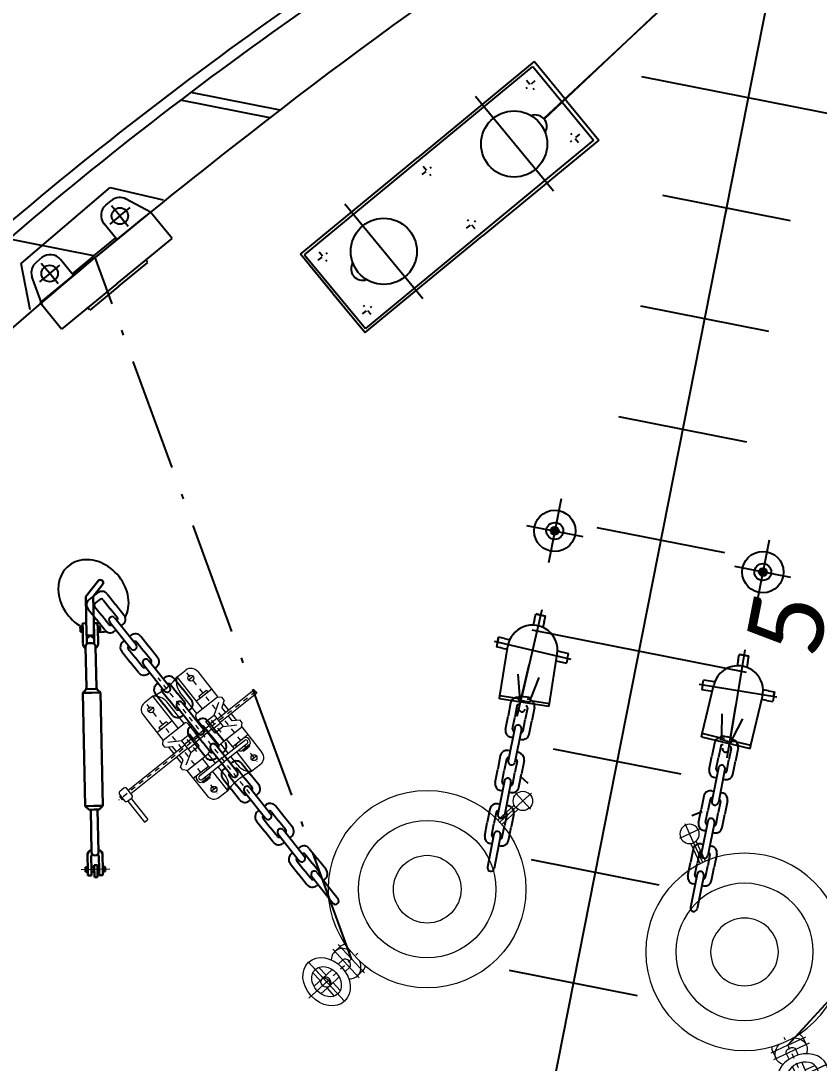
# Model space of a CAD drawing. Header units: metres. Extents: x 267365 to 277461, y 2088854 to 2108025.
# Drawn here: x 273041.71 to 273057.29, y 2096313.96 to 2096334.3 of the extents above; entities that cross this region are included whole.
import ezdxf

# ---------------------------------------------------------------- set-up
doc = ezdxf.new("R2010")
doc.units = ezdxf.units.M
for name, pattern in [('ACAD_ISO10W100', [18, 12, -3, 0, -3]), ('CENTER2', [28.575, 19.05, -3.175, 3.175, -3.175]), ('DASHEDX2', [38.1, 25.4, -12.7])]:
    doc.linetypes.add(name, pattern=pattern)
doc.layers.add('BOAT', color=30, linetype='Continuous')
doc.layers.add('line 2', color=210, linetype='Continuous')
doc.layers.add('line 1', color=250, linetype='Continuous', lineweight=0)
doc.layers.add('line 3', color=250, linetype='Continuous', lineweight=0)
doc.styles.get("Standard").update_dxf_attribs({"font": 'calibri.ttf'})

# ---------------------------------------------------------------- blocks, each defined once
blk = doc.blocks.new('4sh')
at = {"layer": 'line 3', "color": 0, "ltscale": 0.1}
for p, q in [((166654.7, 154705.3), (166424.5, 154541.8)), ((166538.9, 154623), (166464, 154728.5)), ((166707.2, 154569.2), (166537.4, 154448.7)), ((166642.8, 154476.8), (166728.2, 154537.5)), ((166642.8, 154476.8), (166560.6, 154418.4)), ((167408.4, 153500.4), (167360.4, 153466.3)), ((167360.4, 153466.3), (167312.5, 153432.3))]:
    blk.add_line(p, q, dxfattribs=at)
at = {"layer": 'line 3', "color": 0}
for p, q in [((166539.6, 154623.6), (166654.7, 154705.3)), ((166517.5, 154607.9), (166479.2, 154661.8)), ((166561.8, 154639.2), (166523.4, 154693.2)), ((166549.4, 154656.7), (166595.7, 154689.6)), ((166559.1, 154643), (166600, 154585.3)), ((166574.1, 154621.8), (166620.4, 154654.8)), ((166505.2, 154625.3), (166458.8, 154592.4)), ((166529.9, 154590.4), (166483.5, 154557.5)), ((166514.9, 154611.6), (166555.9, 154553.9)), ((166624.9, 154550.2), (166643.5, 154524)), ((166715.4, 154528.4), (166693.4, 154559.4)), ((166580.8, 154518.9), (166599.4, 154492.6)), ((166550, 154457.6), (166549.3, 154457.1)), ((166571.7, 154426.3), (166549.7, 154457.4)), ((167251.3, 153593.9), (167319.7, 153497.6)), ((167263.7, 153602.5), (167360.4, 153466.3)), ((167275.9, 153611.4), (167344.3, 153515.1)), ((167396.2, 153416), (167360.4, 153466.3))]:
    blk.add_line(p, q, dxfattribs=at)
at = {"layer": 'line 3', "color": 0, "linetype": 'CENTER2', "ltscale": 0.1}
blk.add_line((166534.2, 154629.7), (166669.5, 154439.2), dxfattribs=at)
at = {"layer": 'line 3', "color": 0}
for centre, radius in [((166959.7, 154030.5), 525), ((166959.7, 154030.5), 365), ((166959.7, 154030.5), 180), ((167360.4, 153466.3), 51.4)]:
    blk.add_circle(centre, radius, dxfattribs=at)
for centre, major_axis in [((166539.6, 154623.6), (115.1, 81.7)), ((166539.6, 154623.6), (71.9, 51.1)), ((166534.9, 154630.2), (22.1, 15.7))]:
    blk.add_ellipse(centre, major_axis=major_axis, ratio=0.7881, dxfattribs=at)
for centre, major_axis, start_param, end_param in [((166539.6, 154623.6), (22.1, 15.7), 3.137104, 6.287674), ((166621.4, 154508.4), (71.9, 51.1), 5.180827, 6.967664), ((166621.4, 154508.4), (71.9, 51.1), 2.457114, 4.24037), ((166621.4, 154508.4), (22.1, 15.7), 3.141593, 6.283185), ((166643.5, 154477.3), (71.9, 51.1), 5.857645, 6.283185), ((166643.5, 154477.3), (71.9, 51.1), 3.078478, 3.56318)]:
    blk.add_ellipse(centre, major_axis=major_axis, ratio=0.7881, start_param=start_param, end_param=end_param, dxfattribs=at)
blk = doc.blocks.new('1sh')
at = {"layer": 'line 1', "color": 0, "lineweight": 30}
for p, q in [((241031.9, 69520.7), (241200.2, 69642.3)), ((241200.2, 69642.3), (241308.1, 69634.7)), ((241029.8, 69559.1), (241040, 69566.4)), ((241050.1, 69573.7), (241040, 69566.4)), ((241047.1, 69556.5), (241072.9, 69575.2)), ((241057.2, 69563.8), (241050.1, 69573.7)), ((241055.4, 69488.2), (241223.7, 69609.7)), ((241072.9, 69575.2), (241084.7, 69558.8)), ((241305.8, 69604.6), (241223.7, 69609.7)), ((241047.1, 69556.5), (240987, 69513.1)), ((241058.9, 69540.2), (241004.9, 69501.2)), ((241043.5, 69504.6), (241017.7, 69511)), ((241082.4, 69507.7), (241028.4, 69468.7)), ((241037, 69549.2), (241029.8, 69559.1)), ((241055.4, 69488.2), (241031.9, 69520.7)), ((241108.2, 69526.3), (241082.4, 69507.7)), ((241094.2, 69491.3), (241120, 69510)), ((241120, 69510), (241108.2, 69526.3)), ((240803.6, 69364), (240980.1, 69491.4)), ((241094.2, 69491.3), (241034, 69447.9)), ((241043.5, 69504.6), (241041.4, 69478.1)), ((241084.3, 69484.2), (241091.5, 69474.4)), ((241091.5, 69474.4), (241101.5, 69481.8)), ((241111.6, 69489.2), (241101.5, 69481.8)), ((241104.4, 69499), (241111.6, 69489.2)), ((240834.8, 69320.8), (241011.3, 69448.2)), ((240769.3, 69364.2), (240281.2, 69011.8)), ((240789.9, 69360.8), (240769.3, 69364.2)), ((240769.3, 69364.2), (240796.7, 69326.2)), ((240829.5, 69315.2), (240796.5, 69360.9)), ((240824.2, 69288.1), (240336.1, 68935.7)), ((240824.2, 69288.1), (240796.7, 69326.2)), ((240827.5, 69308.8), (240824.2, 69288.1)), ((240276.8, 68983.6), (240281.2, 69011.8)), ((240281.2, 69011.8), (240308.7, 68973.8)), ((240281.9, 68976.4), (240098.9, 68845.2)), ((240276.8, 68983.6), (240292.4, 68962)), ((240308, 68940.4), (240292.4, 68962)), ((240336.1, 68935.7), (240308.7, 68973.8)), ((240302.9, 68947.6), (240121.2, 68814.5)), ((240308, 68940.4), (240336.1, 68935.7)), ((240011.3, 68808.6), (240071.4, 68852)), ((240011.3, 68808.6), (239985.4, 68789.9)), ((239985.4, 68789.9), (239997.2, 68773.6)), ((239994, 68811.1), (240004.1, 68818.5)), ((240001.1, 68801.3), (239994, 68811.1)), ((239997.2, 68773.6), (240023.1, 68792.3)), ((240049.6, 68793.2), (239997.7, 68755.9)), ((240014.3, 68825.8), (240004.1, 68818.5)), ((240012.9, 68784.9), (240021.5, 68773)), ((240021.4, 68815.9), (240014.3, 68825.8)), ((240023.1, 68792.3), (240077, 68831.2)), ((240033.2, 68799.6), (240041.8, 68787.6)), ((240046.5, 68759.7), (240100.5, 68798.7)), ((240059.5, 68779.5), (240049.6, 68793.2)), ((240058.3, 68743.4), (240118.4, 68786.8)), ((240007.7, 68742.1), (239997.7, 68755.9)), ((240059.5, 68779.5), (240007.7, 68742.1)), ((240020.7, 68741.1), (240046.5, 68759.7)), ((240031.5, 68759.3), (240036.4, 68752.4)), ((240051.7, 68773.9), (240056.7, 68767.1)), ((240075.6, 68740.9), (240065.5, 68733.5)), ((240068.5, 68750.7), (240075.6, 68740.9))]:
    blk.add_line(p, q, dxfattribs=at)
for centre, radius, start, end in [((241304.1, 69619.9), 15.4, 276.3555, 74.9072), ((241001.2, 69488.7), 28.2, 121.2653, 185.5102), ((240990.8, 69476.6), 18.3, 35.8317, 125.8317), ((241016.8, 69485.1), 20.1, 126.5572, 156.335), ((241000.5, 69463), 18.3, 305.8317, 35.8317), ((241016.6, 69485), 20.1, 276.0539, 305.8317), ((241015.5, 69469.2), 28.2, 246.8787, 311.1236), ((240792.9, 69378.9), 18.3, 260.6718, 305.8317), ((240845.6, 69305.9), 18.3, 125.8317, 170.9915), ((240089.9, 68830.8), 28.2, 49.0253, 131.1236), ((240108.8, 68830.5), 17.7, 123.8854, 219.9851), ((240088.8, 68815), 20.1, 82.0458, 125.8317), ((240110.2, 68828.4), 17.7, 211.8742, 307.9738), ((240088.8, 68815), 20.1, 305.8317, 347.9452), ((240104.1, 68811.1), 28.2, 300.5397, 22.638)]:
    blk.add_arc(centre, radius, start, end, dxfattribs=at)
at = {"layer": 'line 2', "color": 0, "lineweight": 30}
blk.add_line((241005.6, 69487.3), (241015.4, 69473.8), dxfattribs=at)
blk = doc.blocks.new('3sh')
at = {"color": 0, "lineweight": 15}
blk.add_line((240079.6, 68713.9), (239990.5, 68837.3), dxfattribs=at)
at = {"color": 0, "lineweight": 30}
for p, q in [((240032.5, 68724.8), (240020.7, 68741.1)), ((240058.3, 68743.4), (240032.5, 68724.8)), ((240048.2, 68736.1), (240055.3, 68726.2)), ((240055.3, 68726.2), (240065.5, 68733.5))]:
    blk.add_line(p, q, dxfattribs=at)
at = {"color": 0, "linetype": 'ByBlock'}
blk.add_blockref('1sh', (0, 0), dxfattribs=at)
blk.add_blockref('1sh', (0, 0), dxfattribs=at)
blk = doc.blocks.new('2sh')
at = {"layer": 'line 3', "color": 0}
for p, q in [((241882.7, 68492.8), (241861.2, 68509.4)), ((241821.3, 68456), (241733.2, 68341.8)), ((241845.2, 68507.3), (241818.4, 68472.6)), ((241820.1, 68485.1), (241834.1, 68503.2)), ((241820.1, 68485.1), (241825.1, 68481.3)), ((241820.5, 68456.6), (241841.9, 68440)), ((241834.1, 68503.2), (241839.1, 68499.4)), ((241858, 68442.1), (241884.7, 68476.8)), ((241878.6, 68468.8), (242184.2, 68233.1)), ((242285, 68487.3), (242179.4, 68350.4)), ((242262.2, 68288.3), (242394.9, 68460.3)), ((242394.9, 68460.3), (242349.2, 68495.5)), ((241839.4, 68442), (241751.3, 68327.9)), ((241864.7, 68450.7), (242170.2, 68215)), ((241733.2, 68341.8), (241751.3, 68327.9)), ((242146.2, 68333), (242157.4, 68347.5)), ((242157.4, 68347.5), (242181.5, 68350.6)), ((242181.5, 68350.6), (242293.3, 68264.3)), ((242212.2, 68392.8), (242294.1, 68329.6)), ((242239.4, 68388.7), (242231.2, 68378.1)), ((242231.2, 68378.1), (242272.5, 68346.3)), ((242280.6, 68356.9), (242239.4, 68388.7)), ((242272.5, 68346.3), (242280.6, 68356.9)), ((242293, 68264.6), (242381.6, 68379.5)), ((242392.5, 68187.8), (242525.1, 68359.7)), ((242525.1, 68359.7), (242570.8, 68324.5)), ((242152.3, 68315.2), (242124.5, 68279.1)), ((242139.2, 68267.8), (242159.5, 68294.1)), ((242146.2, 68333), (242159.5, 68294.1)), ((242201.2, 68255.2), (242174.4, 68323.3)), ((242361.7, 68211.6), (242450.4, 68326.4)), ((242110.5, 68261.1), (242082.7, 68225)), ((242105, 68223.4), (242125.2, 68249.7)), ((242201.2, 68255.2), (242153.1, 68192.9)), ((242186.7, 68236.4), (242231.1, 68202.1)), ((242245.6, 68221), (242201.2, 68255.2)), ((242251, 68181.5), (242296.4, 68240.3)), ((242579.1, 68260.4), (242473.5, 68123.5)), ((242055.5, 68189.8), (241949.9, 68052.9)), ((242052.7, 68211.8), (242063.9, 68226.3)), ((242055.8, 68187.8), (242052.7, 68211.8)), ((242055.8, 68187.8), (242167.7, 68101.5)), ((242063.9, 68226.3), (242105, 68223.4)), ((242063.9, 68226.3), (242063.9, 68226.3)), ((242153.1, 68192.9), (242080.5, 68201.5)), ((242153.1, 68192.9), (242197.5, 68158.6)), ((242167.7, 68211.7), (242212, 68177.5)), ((242197.5, 68158.6), (242245.6, 68221)), ((242214.6, 68180.7), (242257.5, 68147.6)), ((242228.5, 68198.8), (242271.5, 68165.7)), ((242291.9, 68149.9), (242337.3, 68208.7)), ((242473.2, 68125.5), (242361.4, 68211.8)), ((242506.2, 68165.9), (242424.3, 68229.1)), ((242445.9, 68212.4), (242454.1, 68223)), ((242487.2, 68180.6), (242445.9, 68212.4)), ((242454.1, 68223), (242495.3, 68191.2)), ((242495.3, 68191.2), (242487.2, 68180.6)), ((242013.6, 68118.1), (242020.7, 68127.4)), ((242022.8, 68147.4), (242104.7, 68084.2)), ((242044.7, 68130.5), (242081.3, 68102.2)), ((242097.6, 68075.1), (242136.5, 68125.5)), ((242191.7, 68104.6), (242237.1, 68163.4)), ((242232.6, 68073), (242278, 68131.8)), ((242300.5, 68114.5), (242257.5, 68147.6)), ((242314.4, 68132.6), (242271.5, 68165.7)), ((242283.4, 68092.4), (242331.5, 68154.7)), ((242361.4, 68101.6), (242317, 68135.8)), ((242375.9, 68120.4), (242327.8, 68058.1)), ((242331.5, 68154.7), (242375.9, 68120.4)), ((242375.9, 68120.4), (242448.5, 68111.8)), ((242476.3, 68101.5), (242473.2, 68125.5)), ((242012.7, 68087.9), (242017.2, 68093.7)), ((242047.2, 68061.3), (242012.7, 68087.9)), ((242053.3, 68065.8), (242016.7, 68094.1)), ((242017.2, 68093.7), (242051.7, 68067.1)), ((242026, 68115.9), (242026, 68115.9)), ((242028.1, 68099.9), (242148.8, 68006.7)), ((242162.8, 68024.8), (242042, 68118)), ((242051.7, 68067.1), (242047.2, 68061.3)), ((242128.4, 68051.3), (242167.3, 68101.7)), ((242327.8, 68058.1), (242283.4, 68092.4)), ((242342.3, 68076.9), (242297.9, 68111.2)), ((242542.5, 67927.7), (242344.9, 68080.2)), ((242556.5, 67945.8), (242358.8, 68098.3)), ((242403.8, 68063.6), (242424.1, 68089.9)), ((242446.4, 68088.3), (242418.5, 68052.2)), ((242465.1, 68087), (242424.1, 68089.9)), ((242465.1, 68087), (242476.3, 68101.5)), ((242003.9, 67953.6), (242083.7, 68057)), ((242078.7, 67986.9), (242114.4, 68033.2)), ((242162.8, 68024.8), (242283.5, 67931.6)), ((242197.2, 67998.3), (242236.1, 68048.7)), ((242227.9, 67974.5), (242266.8, 68025)), ((242347.5, 67962.7), (242235.7, 68049)), ((242327.8, 68058.1), (242354.6, 67990)), ((242369.5, 68019.2), (242389.8, 68045.5)), ((242382.8, 67980.3), (242369.5, 68019.2)), ((242404.6, 68034.2), (242376.7, 67998.1)), ((241958.2, 67988.8), (242003.9, 67953.6)), ((242134.2, 67853), (242214, 67956.4)), ((242147.4, 67933.8), (242183.2, 67980.2)), ((242269.6, 67913.5), (242148.8, 68006.7)), ((242316.9, 67920.5), (242235, 67983.7)), ((242349.6, 67962.9), (242244, 67826)), ((242294.9, 67937.4), (242258.3, 67965.7)), ((242347.5, 67962.7), (242371.6, 67965.8)), ((242371.6, 67965.8), (242382.8, 67980.3)), ((242382.8, 67980.3), (242382.8, 67980.3)), ((242231.9, 67928), (242227.4, 67922.3)), ((242227.4, 67922.3), (242261.9, 67895.7)), ((242230.3, 67929.3), (242266.9, 67901.1)), ((242266.4, 67901.4), (242231.9, 67928)), ((242261.9, 67895.7), (242266.4, 67901.4)), ((242285.6, 67915.6), (242285.6, 67915.6)), ((242290.9, 67904.2), (242298, 67913.4)), ((242542.5, 67927.7), (242556.5, 67945.8)), ((242549.5, 67936.7), (242542.5, 67927.7)), ((242179.9, 67817.8), (242134.2, 67853))]:
    blk.add_line(p, q, dxfattribs=at)
at = {"layer": 'line 3', "color": 0, "linetype": 'CENTER2', "ltscale": 0.2}
for p, q in [((242549.5, 67936.7), (241813.7, 68504.5)), ((242344.2, 68481.9), (241976.8, 68005.7)), ((242558.9, 68316.2), (242191.5, 67840.1))]:
    blk.add_line(p, q, dxfattribs=at)
at = {"layer": 'line 3', "color": 0, "linetype": 'CENTER2'}
for p, q in [((242016.7, 67835.5), (242496.6, 68457.4)), ((242165.8, 68163.3), (242231.9, 68249)), ((242296, 68062.8), (242362.2, 68148.5))]:
    blk.add_line(p, q, dxfattribs=at)
at = {"layer": 'line 3', "color": 0, "ltscale": 0.2}
for p, q in [((242336.8, 68441.8), (242307.3, 68464.6)), ((242522, 68298.9), (242551.5, 68276.1)), ((242007, 68014.4), (241977.5, 68037.2)), ((242192.2, 67871.5), (242221.7, 67848.7))]:
    blk.add_line(p, q, dxfattribs=at)
at = {"layer": 'line 3', "color": 0}
for centre in [(242322.1, 68453.2), (242536.8, 68287.5), (241992.3, 68025.8), (242207, 67860.1)]:
    blk.add_circle(centre, 15.7, dxfattribs=at)
for centre, radius, start, end in [((241854.2, 68500.3), 11.4, 52.3462, 142.3462), ((241827.5, 68465.6), 11.4, 142.3462, 232.3462), ((241875.7, 68483.8), 11.4, 322.3462, 52.3462), ((242321.2, 68459.3), 45.7, 52.3462, 142.3462), ((242315.6, 68431.8), 84.2, 321.601, 19.7769), ((242659.9, 68669.1), 337.5, 218.2341, 232.3462), ((241848.9, 68449.1), 11.4, 232.3462, 322.3462), ((242659.9, 68669.1), 337.5, 232.3462, 246.4583), ((242517.7, 68275.9), 84.2, 84.9156, 143.0914), ((242542.9, 68288.3), 45.7, 322.3462, 52.3462), ((242282.9, 68250.8), 17.1, 322.3462, 52.3462), ((242350.9, 68198.3), 17.1, 52.3462, 142.3462), ((242034.3, 68116.9), 17.1, 52.3462, 142.3462), ((242035.1, 68108.9), 11.4, 52.3462, 142.3462), ((242027.2, 68107.7), 17.1, 142.3462, 232.3462), ((242035.1, 68108.9), 11.4, 142.3462, 232.3462), ((242063.8, 68079.4), 17.1, 232.3462, 303.2572), ((242070.9, 68088.6), 17.1, 341.4352, 52.3462), ((242178.1, 68115), 17.1, 232.3462, 322.3462), ((242246.2, 68062.5), 17.1, 142.3462, 232.3462), ((241986.1, 68025), 45.7, 142.3462, 232.3462), ((242011.3, 68037.4), 84.2, 264.9156, 323.0914), ((241869.1, 67644.2), 337.5, 52.3462, 66.4583), ((242247.8, 67952.1), 17.1, 52.3462, 123.2572), ((241869.1, 67644.2), 337.5, 38.2341, 52.3462), ((242213.4, 67881.5), 84.2, 141.601, 199.7769), ((242240.7, 67942.9), 17.1, 161.4352, 232.3462), ((242277.3, 67914.6), 17.1, 232.3462, 322.3462), ((242276.5, 67922.6), 11.4, 232.3462, 322.3462), ((242276.5, 67922.6), 11.4, 322.3462, 52.3462), ((242284.4, 67923.8), 17.1, 322.3462, 52.3462), ((242207.8, 67854), 45.7, 232.3462, 322.3462)]:
    blk.add_arc(centre, radius, start, end, dxfattribs=at)
blk = doc.blocks.new('8')
at = {"color": 0, "linetype": 'ACAD_ISO10W100', "ltscale": 50}
for p, q in [((95435.9, 21459.4), (95435.9, 24777.2)), ((92033.8, 19390.6), (95428.4, 21450.4)), ((92033.8, 17024.9), (95428.4, 14965.1))]:
    blk.add_line(p, q, dxfattribs=at)
at = {"color": 0}
for p, q in [((95088.4, 21735.6), (95320.6, 21830.8)), ((95320.6, 21830.8), (95809.7, 21445.4)), ((95298.2, 21672), (95244, 21716.6)), ((95253.6, 21617.8), (95298.2, 21672)), ((95298.2, 21672), (95342.7, 21726.2)), ((95298.2, 21672), (95352.4, 21627.4)), ((95670.9, 21365.3), (95616.7, 21409.9)), ((95670.9, 21365.3), (95715.5, 21419.5)), ((95809.7, 21445.4), (95799.4, 21156.6)), ((95670.9, 21365.3), (95626.3, 21311.1)), ((95670.9, 21365.3), (95725.1, 21320.7)), ((93587.6, 21125.8), (93541, 21070.9)), ((93646.5, 21123), (93638.4, 21129.9)), ((93682, 21092.8), (93646.5, 21123)), ((96337, 20683.4), (96337, 21167.6)), ((96388.5, 20638.4), (96388.5, 21121.7)), ((93494.4, 21016.1), (93541, 21070.9)), ((93608.2, 21094.4), (93568.5, 21047.6)), ((93623.2, 21095.6), (93650.6, 21072.3)), ((93682, 21092.8), (93673.9, 21099.7)), ((93528.7, 21000.9), (93568.5, 21047.6)), ((93572.4, 20963.8), (93612.1, 21010.5)), ((93651.8, 21057.3), (93612.1, 21010.5)), ((93686.2, 21042.1), (93639.5, 20987.2)), ((93541.6, 20999.6), (93425, 20862.4)), ((93569, 20976.3), (93452.5, 20839.1)), ((93506.6, 20958.5), (93498.5, 20965.3)), ((93592.9, 20932.4), (93639.5, 20987.2)), ((93401.1, 20906.4), (93354.5, 20851.5)), ((93460, 20903.6), (93451.9, 20910.5)), ((93534, 20935.1), (93542.2, 20928.2)), ((93307.9, 20796.6), (93354.5, 20851.5)), ((93421.7, 20874.9), (93381.9, 20828.2)), ((93495.5, 20873.4), (93487.4, 20880.3)), ((93342.2, 20781.4), (93381.9, 20828.2)), ((93385.8, 20744.3), (93425.6, 20791.1)), ((93465.3, 20837.9), (93425.6, 20791.1)), ((93499.6, 20822.6), (93453, 20767.8)), ((93355.1, 20780.1), (93238.5, 20643)), ((93382.5, 20756.8), (93265.9, 20619.7)), ((93320.1, 20739), (93312, 20745.9)), ((93406.4, 20712.9), (93453, 20767.8)), ((93214.6, 20686.9), (93168, 20632)), ((93273.5, 20684.1), (93265.4, 20691)), ((93347.5, 20715.7), (93355.6, 20708.8)), ((93121.4, 20577.2), (93168, 20632)), ((93235.2, 20655.5), (93195.4, 20608.7)), ((93309, 20653.9), (93300.9, 20660.8)), ((93155.7, 20562), (93195.4, 20608.7)), ((93199.3, 20524.9), (93239.1, 20571.6)), ((93278.8, 20618.4), (93239.1, 20571.6)), ((93313.1, 20603.2), (93266.5, 20548.3)), ((93168.6, 20560.7), (93052, 20423.5)), ((93196, 20537.4), (93079.4, 20400.2)), ((93133.6, 20519.5), (93125.5, 20526.4)), ((93219.9, 20493.5), (93266.5, 20548.3)), ((93028.1, 20467.5), (92981.5, 20412.6)), ((93087, 20464.7), (93078.9, 20471.6)), ((93161, 20496.2), (93169.1, 20489.3)), ((92934.9, 20357.7), (92981.5, 20412.6)), ((93048.7, 20436), (93008.9, 20389.3)), ((93092.3, 20398.9), (93052.6, 20352.2)), ((93122.5, 20434.5), (93114.4, 20441.4)), ((92969.2, 20342.5), (93008.9, 20389.3)), ((93012.8, 20305.4), (93052.6, 20352.2)), ((93126.6, 20383.7), (93080, 20328.9)), ((95659, 20361.8), (95337, 19968.7)), ((95486.9, 20174.3), (95658.4, 20383.6)), ((95658.4, 20383.6), (96281.1, 19873.5)), ((95659, 20361.8), (96876.1, 19364.8)), ((92982.1, 20341.2), (92865.5, 20204.1)), ((93009.5, 20317.9), (92892.9, 20180.8)), ((92947.1, 20300.1), (92939, 20307)), ((93036.1, 20277.2), (93081.1, 20333.5)), ((95613.7, 20329), (95360.2, 20019.6)), ((92841.6, 20248), (92795, 20193.1)), ((92900.5, 20245.2), (92892.4, 20252.1)), ((92974.5, 20276.8), (92982.6, 20269.9)), ((92748.4, 20138.3), (92795, 20193.1)), ((92862.2, 20216.6), (92822.4, 20169.8)), ((92905.8, 20179.5), (92866.1, 20132.7)), ((92936, 20215), (92927.9, 20221.9)), ((92795.6, 20121.8), (92679, 19984.6)), ((92782.7, 20123.1), (92822.4, 20169.8)), ((92826.3, 20086), (92866.1, 20132.7)), ((92940.1, 20164.3), (92893.5, 20109.4)), ((95486.9, 20174.3), (95315.5, 19965.1)), ((92823, 20098.5), (92706.4, 19961.3)), ((92760.6, 20080.6), (92752.5, 20087.5)), ((92846.9, 20054.6), (92893.5, 20109.4)), ((92655.1, 20028.6), (92608.5, 19973.7)), ((92714, 20025.8), (92705.9, 20032.7)), ((92788, 20057.3), (92796.1, 20050.4)), ((92561.9, 19918.8), (92608.5, 19973.7)), ((92675.7, 19997.1), (92635.9, 19950.4)), ((92719.3, 19960), (92679.6, 19913.3)), ((92749.5, 19995.6), (92741.4, 20002.5)), ((95315.5, 19965.1), (95938.2, 19454.9)), ((96554.1, 18971.7), (95337, 19968.7)), ((92609, 19902.3), (92492.5, 19765.2)), ((92596.2, 19903.6), (92635.9, 19950.4)), ((92639.8, 19866.5), (92679.6, 19913.3)), ((92707, 19890), (92753.6, 19944.8)), ((92636.5, 19879), (92519.9, 19741.9)), ((92574.1, 19861.2), (92566, 19868.1)), ((92660.4, 19835.1), (92707, 19890)), ((96903.8, 19363.3), (96281.1, 19873.5)), ((92468.6, 19809.1), (92422, 19754.2)), ((92527.5, 19806.3), (92519.3, 19813.2)), ((92601.5, 19837.9), (92609.6, 19831)), ((92375.3, 19699.4), (92422, 19754.2)), ((92489.1, 19777.7), (92449.4, 19730.9)), ((92532.8, 19740.6), (92493, 19693.8)), ((92563, 19776.1), (92554.9, 19783)), ((92422.5, 19682.9), (92306, 19545.7)), ((92409.7, 19684.2), (92449.4, 19730.9)), ((92453.3, 19647.1), (92493, 19693.8)), ((92567.1, 19725.4), (92520.5, 19670.5)), ((92450, 19659.6), (92333.4, 19522.4)), ((92387.6, 19641.7), (92379.5, 19648.6)), ((92473.9, 19615.7), (92520.5, 19670.5)), ((92415, 19618.4), (92423.1, 19611.5)), ((96561, 18944.8), (95938.2, 19454.9)), ((96876.1, 19364.8), (96554.1, 18971.7)), ((96732.4, 19154.1), (96903.8, 19363.3)), ((96613.7, 19251.4), (97952.9, 18297.7)), ((97951.9, 18291.2), (96616, 19254.3)), ((96777, 19243.9), (96653.1, 19092.7)), ((96732.4, 19154.1), (96561, 18944.8)), ((93810.9, 18924.7), (93812, 18957)), ((93864.2, 18955.2), (93812, 18957)), ((93838.1, 18956.1), (93864.2, 18955.2)), ((93810.9, 18924.7), (93809.9, 18896.4)), ((93863.1, 18922.9), (93862.1, 18894.6)), ((93863.1, 18922.9), (93864.2, 18955.2)), ((94476.3, 18924.3), (94476.3, 18619.4)), ((94476.3, 18924.3), (94476.3, 18619.4)), ((93543.6, 18886.9), (93560.3, 18887.5)), ((93554.1, 18620.9), (93543.6, 18886.9)), ((93560.3, 18887.5), (93826.3, 18898)), ((93564.4, 18784.9), (93560.3, 18887.5)), ((92814.2, 18822.8), (92886.2, 18823)), ((92958.2, 18823.2), (92886.2, 18823)), ((93102.2, 18823.5), (93174.2, 18823.7)), ((93246.2, 18823.9), (93174.2, 18823.7)), ((93390.2, 18824.3), (93462.2, 18824.5)), ((93534.2, 18824.7), (93462.2, 18824.5)), ((93690.4, 18815.9), (93579, 18785.5)), ((92832.3, 18776.2), (92652.3, 18775.7)), ((92832.4, 18740.2), (92652.4, 18739.7)), ((92778.3, 18776), (92778.3, 18786.7)), ((92778.4, 18740), (92778.5, 18729.4)), ((92825, 18786.8), (92886.3, 18787)), ((92947.7, 18787.1), (92886.3, 18787)), ((93120.3, 18777), (92940.3, 18776.5)), ((93120.4, 18741), (92940.4, 18740.5)), ((92994.3, 18776.6), (92994.3, 18787.3)), ((92994.5, 18730), (92994.4, 18740.6)), ((93066.3, 18776.8), (93066.3, 18787.5)), ((93066.4, 18740.8), (93066.5, 18730.2)), ((93113, 18787.6), (93174.3, 18787.7)), ((93235.7, 18787.9), (93174.3, 18787.7)), ((93408.3, 18777.7), (93228.3, 18777.2)), ((93408.4, 18741.7), (93228.4, 18741.2)), ((93282.3, 18777.4), (93282.3, 18788)), ((93282.5, 18730.8), (93282.4, 18741.4)), ((93354.3, 18777.6), (93354.3, 18788.2)), ((93354.4, 18741.6), (93354.5, 18730.9)), ((93401, 18788.3), (93462.3, 18788.5)), ((93523.7, 18788.7), (93462.3, 18788.5)), ((93470.6, 18777.4), (93752.5, 18767.7)), ((93556.4, 18784.6), (93579, 18785.5)), ((93557.6, 18754.2), (93556.4, 18784.6)), ((93557.6, 18754.2), (93558.8, 18723.8)), ((93570.3, 18778.2), (93570.3, 18788.8)), ((93570.5, 18731.5), (93570.4, 18742.2)), ((93579, 18785.5), (93580.2, 18755.1)), ((93581.4, 18724.7), (93580.2, 18755.1)), ((94051.3, 18757.5), (93831.6, 18765)), ((93937, 18788.6), (93937, 17626.9)), ((93992, 18733.5), (93961.1, 18734.5)), ((93993.8, 18785.6), (93962.9, 18786.7)), ((93993.8, 18785.6), (94023.6, 18784.6)), ((94022.7, 18758.5), (94021.8, 18732.4)), ((94021.8, 18732.4), (94022.7, 18758.5)), ((94023.6, 18784.6), (94022.7, 18758.5)), ((94022.7, 18758.5), (94023.6, 18784.6)), ((94649.7, 18771.8), (94302.9, 18771.8)), ((94649.7, 18771.8), (94302.9, 18771.8)), ((96937, 18788.6), (96937, 17626.9)), ((92814.6, 18693.5), (92886.6, 18693.7)), ((92825.1, 18729.5), (92886.5, 18729.7)), ((92947.8, 18729.9), (92886.5, 18729.7)), ((92958.6, 18693.9), (92886.6, 18693.7)), ((93102.6, 18694.3), (93174.6, 18694.5)), ((93113.1, 18730.3), (93174.5, 18730.5)), ((93235.8, 18730.6), (93174.5, 18730.5)), ((93246.6, 18694.7), (93174.6, 18694.5)), ((93390.6, 18695), (93462.6, 18695.2)), ((93401.1, 18731.1), (93462.5, 18731.2)), ((93523.8, 18731.4), (93462.5, 18731.2)), ((93534.6, 18695.4), (93462.6, 18695.2)), ((93558.8, 18723.8), (93581.4, 18724.7)), ((93566.8, 18724.2), (93570.8, 18621.6)), ((93694.9, 18703.2), (93581.4, 18724.7)), ((93992, 18733.5), (94021.8, 18732.4)), ((93570.8, 18621.6), (93836.8, 18632)), ((93800.9, 18630.6), (93799, 18574.8)), ((93853.2, 18633.7), (93851.1, 18573)), ((93554.1, 18620.9), (93570.8, 18621.6)), ((93825, 18573.9), (93799, 18574.8)), ((93825, 18573.9), (93851.1, 18573)), ((92137, 17861.3), (92137, 18554.2)), ((92737, 17861.3), (92737, 18554.2)), ((93337, 17861.3), (93337, 18554.2)), ((94537, 17861.3), (94537, 18554.2)), ((95137, 17861.3), (95137, 18554.2)), ((95737, 17861.3), (95737, 18554.2)), ((96337, 17861.3), (96337, 18554.2)), ((13535, 18207.7), (100365, 18207.7)), ((96290.1, 18207.7), (96337, 18207.7)), ((93554.1, 17794.6), (93543.6, 17528.6)), ((93554.1, 17794.6), (93570.8, 17793.9)), ((93566.8, 17691.3), (93570.8, 17793.9)), ((93570.8, 17793.9), (93836.8, 17783.5)), ((93825, 17841.6), (93799, 17840.7)), ((93800.9, 17784.9), (93799, 17840.7)), ((93825, 17841.6), (93851.1, 17842.5)), ((93853.2, 17781.8), (93851.1, 17842.5)), ((94476.3, 17491.2), (94476.3, 17796.1)), ((92778.4, 17675.5), (92778.5, 17686.1)), ((92814.6, 17722), (92886.6, 17721.8)), ((92825.1, 17686), (92886.5, 17685.8)), ((92947.8, 17685.6), (92886.5, 17685.8)), ((92958.6, 17721.6), (92886.6, 17721.8)), ((92994.5, 17685.5), (92994.4, 17674.9)), ((93066.4, 17674.7), (93066.5, 17685.3)), ((93102.6, 17721.2), (93174.6, 17721)), ((93113.1, 17685.2), (93174.5, 17685)), ((93235.8, 17684.9), (93174.5, 17685)), ((93246.6, 17720.8), (93174.6, 17721)), ((93282.5, 17684.7), (93282.4, 17674.1)), ((93354.4, 17673.9), (93354.5, 17684.5)), ((93390.6, 17720.5), (93462.6, 17720.3)), ((93401.1, 17684.4), (93462.5, 17684.3)), ((93523.8, 17684.1), (93462.5, 17684.3)), ((93534.6, 17720.1), (93462.6, 17720.3)), ((93557.6, 17661.3), (93558.8, 17691.6)), ((93558.8, 17691.6), (93581.4, 17690.8)), ((93570.5, 17684), (93570.4, 17673.3)), ((93581.4, 17690.8), (93580.2, 17660.4)), ((93694.9, 17712.3), (93581.4, 17690.8)), ((93992, 17682), (93961.1, 17681)), ((93992, 17682), (94021.8, 17683.1)), ((94022.7, 17657), (94021.8, 17683.1)), ((94021.8, 17683.1), (94022.7, 17657)), ((92832.3, 17639.3), (92652.3, 17639.8)), ((92832.4, 17675.3), (92652.4, 17675.8)), ((92778.3, 17639.5), (92778.3, 17628.8)), ((92825, 17628.7), (92886.3, 17628.5)), ((92947.7, 17628.4), (92886.3, 17628.5)), ((93120.3, 17638.5), (92940.3, 17639)), ((93120.4, 17674.5), (92940.4, 17675)), ((92994.3, 17638.9), (92994.3, 17628.2)), ((93066.3, 17638.7), (93066.3, 17628)), ((93113, 17627.9), (93174.3, 17627.8)), ((93235.7, 17627.6), (93174.3, 17627.8)), ((93408.3, 17637.8), (93228.3, 17638.2)), ((93408.4, 17673.8), (93228.4, 17674.2)), ((93282.3, 17638.1), (93282.3, 17627.5)), ((93354.3, 17637.9), (93354.3, 17627.3)), ((93401, 17627.2), (93462.3, 17627)), ((93523.7, 17626.8), (93462.3, 17627)), ((93470.6, 17638.1), (93752.5, 17647.8)), ((93557.6, 17661.3), (93556.4, 17630.9)), ((93556.4, 17630.9), (93579, 17630)), ((93564.4, 17630.6), (93560.3, 17528)), ((93570.3, 17637.3), (93570.3, 17626.7)), ((93579, 17630), (93580.2, 17660.4)), ((93690.4, 17599.6), (93579, 17630)), ((94051.3, 17658), (93831.6, 17650.5)), ((93993.8, 17629.9), (93962.9, 17628.8)), ((93993.8, 17629.9), (94023.6, 17630.9)), ((94023.6, 17630.9), (94022.7, 17657)), ((94022.7, 17657), (94023.6, 17630.9)), ((94649.7, 17643.7), (94302.9, 17643.7)), ((92814.2, 17592.7), (92886.2, 17592.5)), ((92958.2, 17592.3), (92886.2, 17592.5)), ((93102.2, 17591.9), (93174.2, 17591.8)), ((93246.2, 17591.6), (93174.2, 17591.8)), ((93390.2, 17591.2), (93462.2, 17591)), ((93534.2, 17590.8), (93462.2, 17591)), ((93543.6, 17528.6), (93560.3, 17528)), ((93560.3, 17528), (93826.3, 17517.5)), ((93810.9, 17490.8), (93809.9, 17519.1)), ((93863.1, 17492.6), (93862.1, 17520.9)), ((93810.9, 17490.8), (93812, 17458.5)), ((93864.2, 17460.3), (93812, 17458.5)), ((93838.1, 17459.4), (93864.2, 17460.3)), ((93863.1, 17492.6), (93864.2, 17460.3))]:
    blk.add_line(p, q, dxfattribs=at)
at = {"color": 0, "linetype": 'Continuous'}
for p, q in [((95123.9, 21676.8), (95264.4, 21761.9)), ((95372.9, 21729.2), (95342.2, 21754.4)), ((95020.6, 21552.8), (95135, 21691.8)), ((95135, 21691.8), (95428.4, 21450.4)), ((95312.6, 21545.7), (95382.5, 21630.6)), ((95314.1, 21311.4), (95020.6, 21552.8)), ((95435.9, 21459.4), (95320, 21554.7)), ((95721.9, 21209), (95428.4, 21450.4)), ((95435.9, 21459.4), (95551.7, 21364.1)), ((95302.9, 21297.8), (95149.1, 21424.3)), ((95150.8, 21426.6), (95161.1, 21441)), ((95544.3, 21355.1), (95614.1, 21440)), ((95712.7, 21449.6), (95743.3, 21424.4)), ((95721.9, 21209), (95765.7, 21349.5)), ((95302.9, 21297.8), (95456.6, 21171.3)), ((95314.1, 21311.4), (95607.5, 21070)), ((95458.6, 21173.4), (95470.7, 21186.3)), ((95607.5, 21070), (95721.9, 21209))]:
    blk.add_line(p, q, dxfattribs=at)
at = {"color": 0, "linetype": 'DASHEDX2'}
for p, q in [((95689.6, 20288.3), (95649.2, 20239)), ((95644.1, 20284.4), (95693.2, 20244.1)), ((95410, 19998.6), (95459.1, 19958.3)), ((95415.1, 19953.2), (95455.5, 20002.5)), ((96198.3, 19830.4), (96247.4, 19790.2)), ((96243.8, 19834.3), (96203.4, 19785)), ((95964.1, 19544.6), (96013.3, 19504.4)), ((95969.3, 19499.2), (96009.7, 19548.5)), ((96804.1, 19339.3), (96754.7, 19379.3)), ((96798.7, 19384.6), (96758.6, 19335.1)), ((96571.5, 19052.2), (96522.1, 19092.2)), ((96526, 19048.1), (96566.1, 19097.6))]:
    blk.add_line(p, q, dxfattribs=at)
at = {"color": 0, "ltscale": 10}
for p, q in [((95551.4, 19699.3), (95965.2, 20204.3)), ((96247.7, 19129), (96661.5, 19634.1))]:
    blk.add_line(p, q, dxfattribs=at)
at = {"color": 0, "ltscale": 0.1}
for p, q in [((93838.7, 18973.3), (93824.4, 18556.3)), ((94051.3, 18757.5), (93571.1, 18773.9)), ((93163.3, 18702), (93132.2, 18652.1)), ((93838.7, 17442.2), (93824.4, 17859.2)), ((93163.3, 17713.5), (93132.2, 17763.4)), ((94051.3, 17658), (93571.1, 17641.6))]:
    blk.add_line(p, q, dxfattribs=at)
at = {"color": 0, "linetype": 'Continuous'}
for centre in [(95298.2, 21672), (95670.9, 21365.3)]:
    blk.add_circle(centre, 43.7, dxfattribs=at)
at = {"color": 0}
for centre, radius in [((95758.3, 19951.8), 175.9), ((96453.1, 19382.8), 175.9), ((94476.3, 18771.8), 110), ((94476.3, 18771.8), 110), ((94476.3, 18771.8), 44.8), ((94476.3, 18771.8), 44.8), ((94476.3, 18771.8), 21.1), ((94476.3, 18771.8), 21.1), ((94476.3, 18771.8), 13.6), ((94476.3, 18771.8), 13.6), ((94476.3, 18771.8), 9.45), ((94476.3, 18771.8), 9.45), ((94476.3, 17643.7), 110), ((94476.3, 17643.7), 44.8), ((94476.3, 17643.7), 21.1), ((94476.3, 17643.7), 13.6), ((94476.3, 17643.7), 9.45)]:
    blk.add_circle(centre, radius, dxfattribs=at)
at = {"color": 0, "linetype": 'Continuous'}
for centre, start, end in [((95297.7, 21700.3), 50.5556, 118.4319), ((95328.4, 21675.1), 320.5556, 50.5556), ((95668.2, 21395.6), 50.5556, 140.5556), ((95698.9, 21370.3), 342.6792, 50.5556)]:
    blk.add_arc(centre, 70, start, end, dxfattribs=at)
at = {"color": 0}
for centre, radius, start, end in [((93615.1, 21102.5), 36, 49.6393, 139.6393), ((93616.3, 21087.5), 10.6, 49.6393, 139.6393), ((93643.7, 21064.2), 10.6, 319.6393, 49.6393), ((93658.7, 21065.4), 36, 319.6393, 49.6393), ((93521.8, 20992.8), 36, 139.6393, 229.6393), ((93536.8, 20994), 10.6, 139.6393, 229.6393), ((93555.3, 20987.9), 18, 319.6393, 139.6393), ((93564.3, 20970.7), 10.6, 229.6393, 319.6393), ((93428.6, 20883), 36, 49.6393, 139.6393), ((93565.5, 20955.7), 36, 229.6393, 319.6393), ((93438.7, 20850.8), 18, 139.6393, 229.6393), ((93429.8, 20868.1), 10.6, 49.6393, 139.6393), ((93457.2, 20844.7), 10.6, 319.6393, 49.6393), ((93472.2, 20846), 36, 319.6393, 49.6393), ((93335.3, 20773.3), 36, 139.6393, 229.6393), ((93368.8, 20768.5), 18, 319.6393, 139.6393), ((93438.7, 20850.8), 18, 229.6393, 319.6393), ((93350.3, 20774.5), 10.6, 139.6393, 229.6393), ((93377.7, 20751.2), 10.6, 229.6393, 319.6393), ((93242.1, 20663.6), 36, 49.6393, 139.6393), ((93379, 20736.2), 36, 229.6393, 319.6393), ((93252.2, 20631.3), 18, 139.6393, 229.6393), ((93243.3, 20648.6), 10.6, 49.6393, 139.6393), ((93252.2, 20631.3), 18, 229.6393, 319.6393), ((93270.7, 20625.3), 10.6, 319.6393, 49.6393), ((93285.7, 20626.5), 36, 319.6393, 49.6393), ((93148.8, 20553.9), 36, 139.6393, 229.6393), ((93182.3, 20549), 18, 319.6393, 139.6393), ((93163.8, 20555.1), 10.6, 139.6393, 229.6393), ((93191.2, 20531.8), 10.6, 229.6393, 319.6393), ((93055.6, 20444.1), 36, 49.6393, 139.6393), ((93192.5, 20516.8), 36, 229.6393, 319.6393), ((93065.7, 20411.9), 18, 139.6393, 229.6393), ((93056.8, 20429.2), 10.6, 49.6393, 139.6393), ((93065.7, 20411.9), 18, 229.6393, 319.6393), ((93084.2, 20405.8), 10.6, 319.6393, 49.6393), ((93099.2, 20407.1), 36, 319.6393, 49.6393), ((92962.3, 20334.4), 36, 139.6393, 229.6393), ((92977.3, 20335.6), 10.6, 139.6393, 229.6393), ((92995.8, 20329.6), 18, 319.6393, 139.6393), ((93004.7, 20312.3), 10.6, 229.6393, 319.6393), ((92869, 20224.7), 36, 49.6393, 139.6393), ((93005.9, 20297.3), 36, 229.6393, 319.6393), ((92879.2, 20192.4), 18, 139.6393, 229.6393), ((92870.3, 20209.7), 10.6, 49.6393, 139.6393), ((92879.2, 20192.4), 18, 229.6393, 319.6393), ((92897.7, 20186.4), 10.6, 319.6393, 49.6393), ((92912.7, 20187.6), 36, 319.6393, 49.6393), ((92775.8, 20115), 36, 139.6393, 229.6393), ((92790.8, 20116.2), 10.6, 139.6393, 229.6393), ((92809.3, 20110.1), 18, 319.6393, 139.6393), ((92818.2, 20092.9), 10.6, 229.6393, 319.6393), ((95644.7, 20045), 60.6, 69.199, 212.0631), ((92682.5, 20005.2), 36, 49.6393, 139.6393), ((92819.4, 20077.9), 36, 229.6393, 319.6393), ((92692.7, 19973), 18, 139.6393, 229.6393), ((92683.8, 19990.2), 10.6, 49.6393, 139.6393), ((92692.7, 19973), 18, 229.6393, 319.6393), ((92711.2, 19966.9), 10.6, 319.6393, 49.6393), ((92726.2, 19968.2), 36, 319.6393, 49.6393), ((92589.3, 19895.5), 36, 139.6393, 229.6393), ((92604.3, 19896.7), 10.6, 139.6393, 229.6393), ((92622.8, 19890.7), 18, 319.6393, 139.6393), ((92631.7, 19873.4), 10.6, 229.6393, 319.6393), ((92496, 19785.8), 36, 49.6393, 139.6393), ((92632.9, 19858.4), 36, 229.6393, 319.6393), ((92506.2, 19753.5), 18, 139.6393, 229.6393), ((92497.2, 19770.8), 10.6, 49.6393, 139.6393), ((92506.2, 19753.5), 18, 229.6393, 319.6393), ((92524.7, 19747.5), 10.6, 319.6393, 49.6393), ((92539.7, 19748.7), 36, 319.6393, 49.6393), ((92402.8, 19676.1), 36, 139.6393, 229.6393), ((92417.8, 19677.3), 10.6, 139.6393, 229.6393), ((92436.3, 19671.2), 18, 319.6393, 139.6393), ((92445.2, 19654), 10.6, 229.6393, 319.6393), ((92446.4, 19639), 36, 229.6393, 319.6393), ((92319.7, 19534.1), 18, 139.6393, 229.6393), ((92319.5, 19535.8), 19.3, 233.9088, 316.0747), ((96566.9, 19289.7), 60.6, 249.2895, 32.1536), ((93831.6, 18765), 133.1, 272.2575, 92.2575), ((92814.3, 18786.8), 36, 90.1532, 180.1532), ((92958.3, 18787.2), 36, 0.1532, 90.1532), ((93102.3, 18787.5), 36, 90.1532, 180.1532), ((93246.3, 18787.9), 36, 0.1532, 90.1532), ((93390.3, 18788.3), 36, 90.1532, 180.1532), ((93534.3, 18788.7), 36, 0.1532, 90.1532), ((92652.4, 18757.7), 18, 90.1532, 180.1532), ((92652.4, 18757.7), 18, 180.1532, 270.1532), ((92825, 18776.2), 10.6, 90.1532, 180.1532), ((92825.1, 18740.2), 10.6, 180.1532, 270.1532), ((92832.4, 18758.2), 18, 270.1532, 90.1532), ((92940.4, 18758.5), 18, 90.1532, 180.1532), ((92940.4, 18758.5), 18, 180.1532, 270.1532), ((92947.7, 18776.5), 10.6, 0.1532, 90.1532), ((92947.8, 18740.5), 10.6, 270.1532, 0.1532), ((93113, 18776.9), 10.6, 90.1532, 180.1532), ((93113.1, 18740.9), 10.6, 180.1532, 270.1532), ((93120.4, 18759), 18, 270.1532, 90.1532), ((93228.4, 18759.2), 18, 90.1532, 180.1532), ((93228.4, 18759.2), 18, 180.1532, 270.1532), ((93235.7, 18777.3), 10.6, 0.1532, 90.1532), ((93235.8, 18741.3), 10.6, 270.1532, 0.1532), ((93401, 18777.7), 10.6, 90.1532, 180.1532), ((93401.1, 18741.7), 10.6, 180.1532, 270.1532), ((93408.4, 18759.7), 18, 270.1532, 90.1532), ((93516.4, 18760), 18, 90.1532, 180.1532), ((93516.4, 18760), 18, 180.1532, 270.1532), ((93523.7, 18778), 10.6, 0.1532, 90.1532), ((93523.8, 18742), 10.6, 270.1532, 0.1532), ((92814.5, 18729.5), 36, 180.1532, 270.1532), ((92958.5, 18729.9), 36, 270.1532, 0.1532), ((93102.5, 18730.3), 36, 180.1532, 270.1532), ((93246.5, 18730.7), 36, 270.1532, 0.1532), ((93390.5, 18731), 36, 180.1532, 270.1532), ((93534.5, 18731.4), 36, 270.1532, 0.1532), ((93831.6, 17650.5), 133.1, 267.7425, 87.7425), ((92814.5, 17686), 36, 89.8468, 179.8468), ((92825.1, 17675.3), 10.6, 89.8468, 179.8468), ((92947.8, 17675), 10.6, 359.8468, 89.8468), ((92958.5, 17685.6), 36, 359.8468, 89.8468), ((93102.5, 17685.2), 36, 89.8468, 179.8468), ((93113.1, 17674.6), 10.6, 89.8468, 179.8468), ((93235.8, 17674.2), 10.6, 359.8468, 89.8468), ((93246.5, 17684.8), 36, 359.8468, 89.8468), ((93390.5, 17684.5), 36, 89.8468, 179.8468), ((93401.1, 17673.8), 10.6, 89.8468, 179.8468), ((93523.8, 17673.5), 10.6, 359.8468, 89.8468), ((93534.5, 17684.1), 36, 359.8468, 89.8468), ((92652.4, 17657.8), 18, 89.8468, 179.8468), ((92652.4, 17657.8), 18, 179.8468, 269.8468), ((92814.3, 17628.7), 36, 179.8468, 269.8468), ((92825, 17639.3), 10.6, 179.8468, 269.8468), ((92832.4, 17657.3), 18, 269.8468, 89.8468), ((92940.4, 17657), 18, 89.8468, 179.8468), ((92940.4, 17657), 18, 179.8468, 269.8468), ((92947.7, 17639), 10.6, 269.8468, 359.8468), ((92958.3, 17628.3), 36, 269.8468, 359.8468), ((93102.3, 17627.9), 36, 179.8468, 269.8468), ((93113, 17638.6), 10.6, 179.8468, 269.8468), ((93120.4, 17656.5), 18, 269.8468, 89.8468), ((93228.4, 17656.2), 18, 89.8468, 179.8468), ((93228.4, 17656.2), 18, 179.8468, 269.8468), ((93235.7, 17638.2), 10.6, 269.8468, 359.8468), ((93246.3, 17627.6), 36, 269.8468, 359.8468), ((93390.3, 17627.2), 36, 179.8468, 269.8468), ((93401, 17637.8), 10.6, 179.8468, 269.8468), ((93408.4, 17655.8), 18, 269.8468, 89.8468), ((93516.4, 17655.5), 18, 89.8468, 179.8468), ((93516.4, 17655.5), 18, 179.8468, 269.8468), ((93523.7, 17637.5), 10.6, 269.8468, 359.8468), ((93534.3, 17626.8), 36, 269.8468, 359.8468)]:
    blk.add_arc(centre, radius, start, end, dxfattribs=at)
at = {"color": 0, "linetype": 'ByBlock'}
for start_param, end_param in [(3.447049, 8.271416), (3.447049, 8.271416), (8.731826, 8.978699)]:
    blk.add_ellipse((93661.8, 21111.3), major_axis=(127, 164.5), ratio=0.818064, start_param=start_param, end_param=end_param, dxfattribs=at)
at = {"color": 0}
for points, knots in [([(85807.7, 25837.3), (87365, 25489.5), (90263.3, 24801.8), (93366.9, 23642.4), (96703.9, 21080.9), (98439.2, 19148.6), (98957.5, 18458.9)], [3200.049478, 3200.049478, 3200.049478, 3200.049478, 4054.762169, 8726.573931, 12998.527558, 16515.520283, 16515.520283, 16515.520283, 16515.520283]), ([(85792.5, 25768.9), (87349.7, 25421.2), (90248.1, 24733.5), (93351.6, 23574.1), (96688.6, 21012.6), (98423.9, 19080.3), (98889.3, 18458.9)], [3200.049478, 3200.049478, 3200.049478, 3200.049478, 4054.762169, 8726.573931, 12998.527558, 16515.520283, 16515.520283, 16515.520283, 16515.520283]), ([(89136.4, 24732.3), (90314.6, 24392.3), (92877.4, 23468.9), (95932.7, 21115.1), (97833.3, 19332.7), (98472.8, 18497.1)], [136.452262, 136.452262, 136.452262, 136.452262, 3696.21835, 8091.377259, 11433.884164, 11433.884164, 11433.884164, 11433.884164])]:
    blk.add_open_spline(points, degree=3, knots=knots, dxfattribs=at)
at = {"color": 0, "linetype": 'ByBlock'}
for name, p, rotation in [('3sh', (-155349.6, 53190.1), 336.5628044330392), ('2sh', (-152195.5, -36075.6), 357.2549810840439)]:
    blk.add_blockref(name, p, dxfattribs=dict(at, rotation=rotation))
at = {"color": 0, "rotation": 18.47368256054529}
blk.add_blockref('4sh', (-17072.8, -179929.8), dxfattribs=at)
at = {"color": 0, "xscale": -1, "rotation": 161.5263174394547}
blk.add_blockref('4sh', (-17072.8, 216345.3), dxfattribs=at)
at = {"color": 0, "insert": (94073.5, 17665.2), "char_height": 400, "attachment_point": 1}
blk.add_mtext_dynamic_manual_height_columns('5', width=413.329, gutter_width=12.5, heights=[0], dxfattribs=at)

msp = doc.modelspace()

# ---------------------------------------------------------------- block references
at = {"layer": 'BOAT', "xscale": 0.003670803171036142, "yscale": 0.003670803171036142, "zscale": 0.003670803171036142, "rotation": 78.81621548278927}
msp.add_blockref('8', (273052.466, 2095970.764), dxfattribs=at)

doc.saveas('drawing.dxf')
